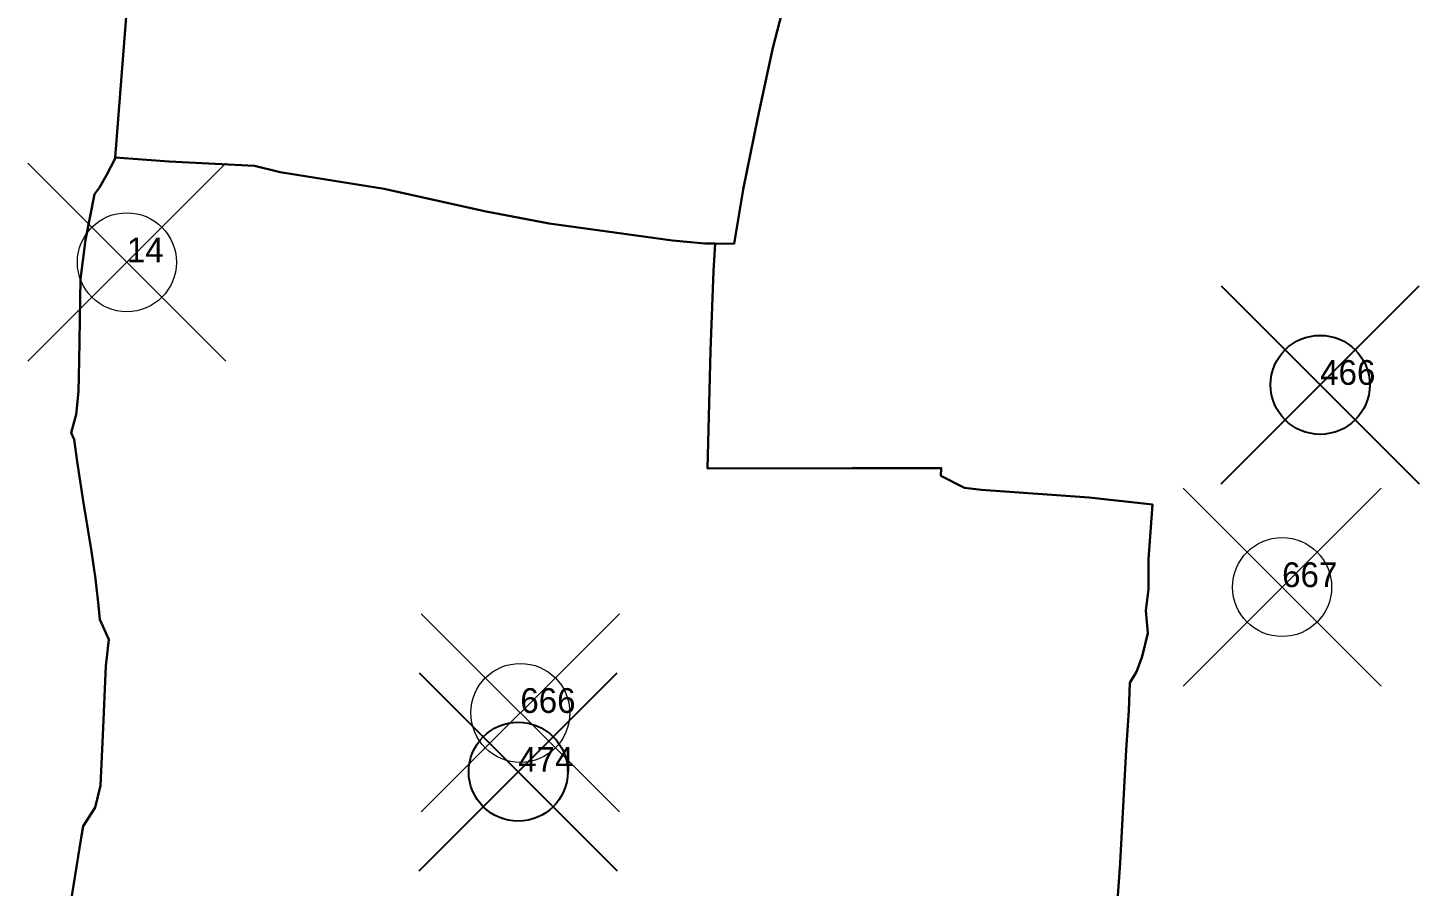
# Model space of a CAD drawing. Header units: millimetres. Extents: x -1419336 to 38707697, y -75591640 to 81.
# Drawn here: x 479.4 to 619.8, y -858.5 to -771.8 of the extents above; entities that cross this region are included whole.
import ezdxf

# ---------------------------------------------------------------- set-up
doc = ezdxf.new("R2010")
doc.units = ezdxf.units.MM
doc.header["$PDMODE"] = 35
doc.header["$PDSIZE"] = 10
doc.linetypes.add('DASHED', pattern=[0.75, 0.5, -0.25])
doc.layers.add('Poly_Survey_Bndry', color=250, linetype='Continuous', lineweight=30)
doc.layers.add('Text_Survey_No', color=250, linetype='Continuous', lineweight=0)
doc.layers.add('Text_Chalta_No', color=1, linetype='Continuous', lineweight=0, true_color=0x0000ff)
doc.layers.add('Text_Survey_No_Old', color=5, linetype='Continuous')
doc.styles.get("Standard").update_dxf_attribs({"font": 'SakalBharati.ttf'})

msp = doc.modelspace()

# ---------------------------------------------------------------- linework, layer by layer
at = {"layer": 'Poly_Survey_Bndry'}
for points in [[(496.62, -717.79), (496.57, -718.22), (495.96, -720.11), (496.35, -721.43), (496.56, -726.19), (496.4, -729.17), (494.87, -731.71), (494.38, -732.53), (494.21, -734.85), (492.88, -741.94), (491.95, -747.06), (492.09, -747.45), (492.67, -751.75), (492.76, -753.01), (492.65, -754.27), (491.73, -757.94), (491.02, -761.33), (490.08, -765.78), (489.42, -768.92), (488.2, -784.86)], [(584.07, -750.66), (579.57, -750.29), (568.37, -749.33), (556.06, -748.35), (554.7, -761.49), (554.97, -762.11), (556.82, -765.21), (554.57, -773.78), (553.06, -780.84), (551.6, -788.1), (550.67, -793.58), (548.77, -793.56)], [(556.82, -765.21), (554.57, -773.78), (553.06, -780.84), (551.6, -788.1), (550.67, -793.58), (548.77, -793.56), (547.72, -793.55), (544.45, -793.26), (532.01, -791.53), (525.48, -790.3), (515.33, -788.04), (504.84, -786.36), (502.25, -785.7), (493.64, -785.28), (488.2, -784.86), (489.42, -768.92)], [(556.82, -765.21), (554.57, -773.78), (553.06, -780.84), (551.6, -788.1), (550.67, -793.58), (548.77, -793.56), (548.59, -796.34), (548.28, -804.39), (548, -816.27), (562.58, -816.25), (571.59, -816.24), (571.55, -817.02), (573.93, -818.23), (575.65, -818.45), (586.51, -819.2), (592.9, -819.91), (592.52, -825.45), (592.52, -828.48), (592.24, -830.63), (592.43, -832.93), (591.86, -835.26), (591.31, -836.82), (590.63, -837.94), (590.51, -840.71), (590.26, -844.69), (589.66, -856.13), (589.16, -863.23)], [(483.68, -860.3), (484.76, -853.59), (484.96, -852.4), (486.18, -850.54), (486.69, -848.31), (486.94, -843.21), (487.24, -836.21), (487.55, -833.54), (486.62, -831.55), (486.51, -830.12), (486.19, -827.41), (485.8, -824.66), (485.48, -822.8), (484.95, -819.55), (484.34, -815.56), (484.03, -813.34), (483.73, -812.69), (484.25, -810.81), (484.49, -808.52), (484.54, -805.39), (484.68, -797.17), (485.2, -793.2), (486.1, -788.58), (486.59, -787.91), (487.31, -786.65), (488.19, -784.97), (488.2, -784.86), (489.42, -768.92)], [(488.2, -784.86), (488.19, -784.97), (487.31, -786.65), (486.59, -787.91), (486.1, -788.58), (485.2, -793.2), (484.68, -797.17), (484.54, -805.39), (484.49, -808.52), (484.25, -810.81), (483.73, -812.69), (484.03, -813.34), (484.34, -815.56), (484.95, -819.55), (485.48, -822.8), (485.8, -824.66), (486.19, -827.41), (486.51, -830.12), (486.62, -831.55), (487.55, -833.54), (487.24, -836.21), (486.94, -843.21), (486.69, -848.31), (486.18, -850.54), (484.96, -852.4), (484.76, -853.59), (483.68, -860.3)], [(589.16, -863.23), (589.66, -856.13), (590.26, -844.69), (590.51, -840.71), (590.63, -837.94), (591.31, -836.82), (591.86, -835.26), (592.43, -832.93), (592.24, -830.63), (592.52, -828.48), (592.52, -825.45), (592.9, -819.91), (586.51, -819.2), (575.65, -818.45), (573.93, -818.23), (571.55, -817.02), (571.59, -816.24), (562.58, -816.25), (548, -816.27), (548.28, -804.39), (548.59, -796.34), (548.77, -793.56), (547.72, -793.55), (544.45, -793.26), (532.01, -791.53), (525.48, -790.3), (515.33, -788.04), (504.84, -786.36), (502.25, -785.7), (493.64, -785.28), (488.2, -784.86), (488.19, -784.97), (487.31, -786.65), (486.59, -787.91), (486.1, -788.58), (485.2, -793.2), (484.68, -797.17), (484.54, -805.39), (484.49, -808.52), (484.25, -810.81), (483.73, -812.69), (484.03, -813.34), (484.34, -815.56), (484.95, -819.55), (485.48, -822.8), (485.8, -824.66), (486.19, -827.41), (486.51, -830.12), (486.62, -831.55), (487.55, -833.54), (487.24, -836.21), (486.94, -843.21), (486.69, -848.31), (486.18, -850.54), (484.96, -852.4), (484.76, -853.59), (483.68, -860.3)], [(548.77, -793.56), (547.72, -793.55), (544.45, -793.26), (532.01, -791.53), (525.48, -790.3), (515.33, -788.04), (504.84, -786.36), (502.25, -785.7), (493.64, -785.28), (488.2, -784.86)], [(548.77, -793.56), (548.59, -796.34), (548.28, -804.39), (548, -816.27), (562.58, -816.25), (571.59, -816.24), (571.55, -817.02), (573.93, -818.23), (575.65, -818.45), (586.51, -819.2), (592.9, -819.91), (592.52, -825.45), (592.52, -828.48), (592.24, -830.63), (592.43, -832.93), (591.86, -835.26), (591.31, -836.82), (590.63, -837.94), (590.51, -840.71), (590.26, -844.69), (589.66, -856.13), (589.16, -863.23)]]:
    msp.add_lwpolyline(points, dxfattribs=at)
at = {"layer": 'Text_Chalta_No'}
msp.add_point((489.37, -795.45), dxfattribs=at)
at = {"layer": 'Text_Survey_No'}
for p in [(606, -828.26), (529.09, -840.97)]:
    msp.add_point(p, dxfattribs=at)
at = {"layer": 'Text_Survey_No_Old'}
for p in [(609.84, -807.83), (528.88, -846.91)]:
    msp.add_point(p, dxfattribs=at)

# ---------------------------------------------------------------- texts
at = {"layer": 'Text_Chalta_No', "linetype": 'DASHED'}
msp.add_text('14', height=2.5, dxfattribs=at).set_placement((489.37, -795.45))
at = {"layer": 'Text_Survey_No', "linetype": 'DASHED'}
for s, p in [('667', (606, -828.26)), ('666', (529.09, -840.97))]:
    msp.add_text(s, height=2.5, dxfattribs=at).set_placement(p)
at = {"layer": 'Text_Survey_No_Old', "linetype": 'DASHED'}
for s, p in [('466', (609.84, -807.83)), ('474', (528.88, -846.91))]:
    msp.add_text(s, height=2.5, dxfattribs=at).set_placement(p)

doc.saveas('drawing.dxf')
